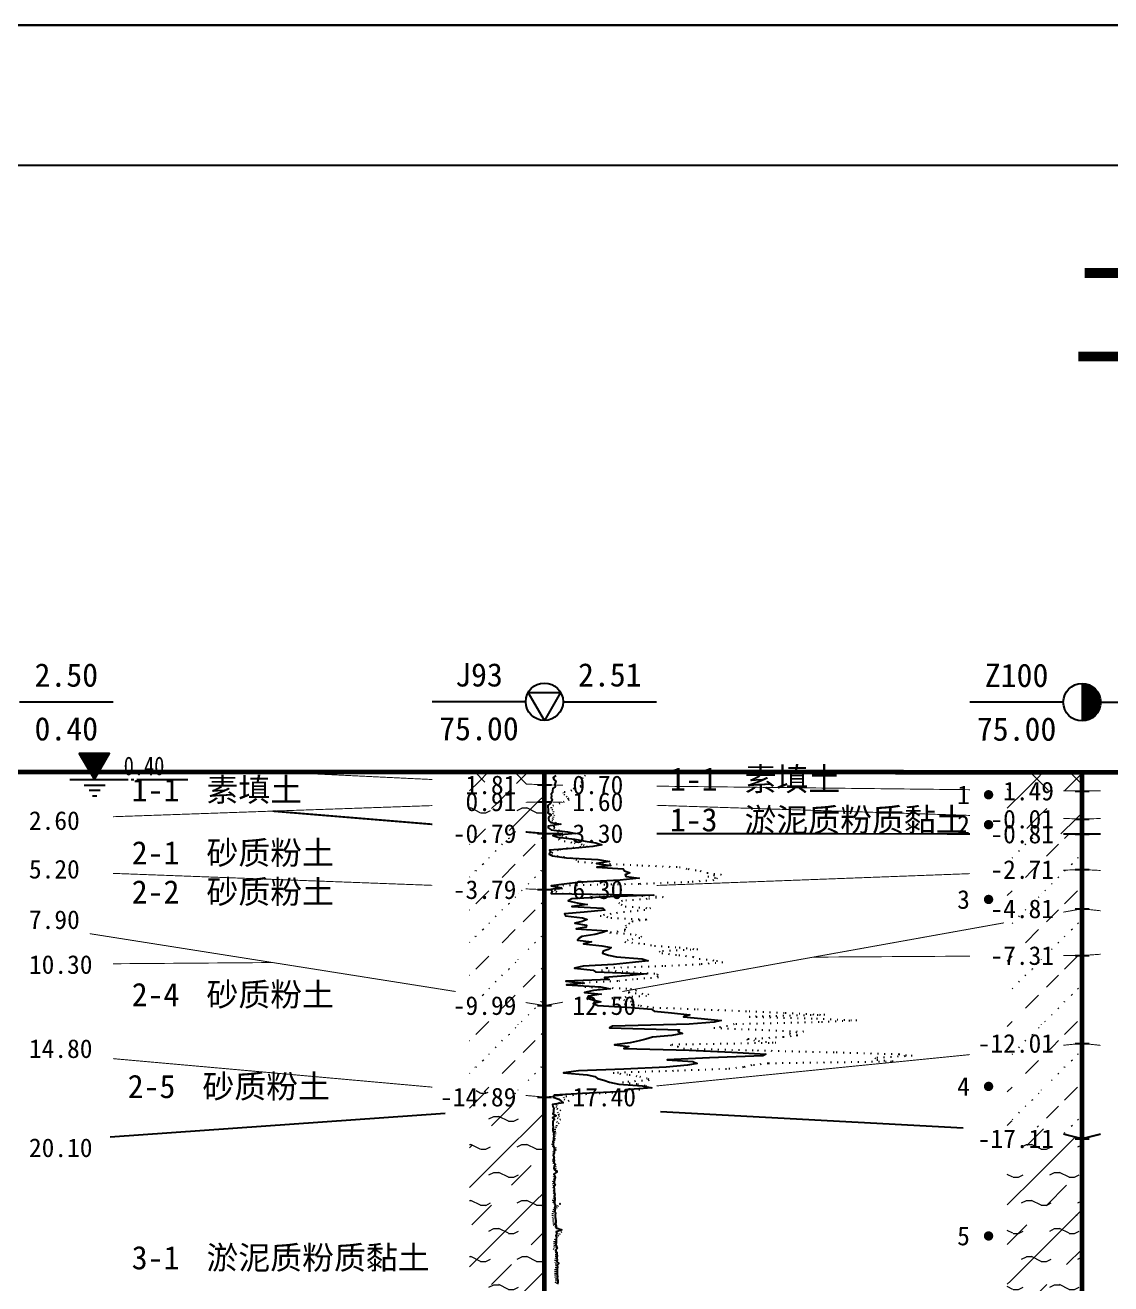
# Model space of a CAD drawing. Extents: x -37 to 3540, y -1485 to 297.
# Drawn here: x 1574.5 to 1690.7, y -728.7 to -594 of the extents above; entities that cross this region are included whole.
import ezdxf
from ezdxf.enums import TextEntityAlignment as Align

# ---------------------------------------------------------------- set-up
doc = ezdxf.new("R2010")
doc.units = 0
doc.linetypes.add('DOT', pattern=[6.35, 0, -6.35])
doc.layers.get('0').update_dxf_attribs({"linetype": 'CONTINUOUS'})
for name, color, linetype in [('CURVE', 200, 'CONTINUOUS'), ('FRAME', 7, 'CONTINUOUS'), ('HOLE', 41, 'CONTINUOUS'), ('SAMPLE', 1, 'CONTINUOUS'), ('STRATUM', 241, 'CONTINUOUS')]:
    doc.layers.add(name, color=color, linetype=linetype)
doc.layers.add('HATCH', color=7, linetype='CONTINUOUS', lineweight=13)
doc.styles.add('ST', font='')
doc.styles.get('ST').set_extended_font_data('SimSun')
pattern_1 = [(45, (1559.7002, -891), (-2.12132, 2.12132), [10, 0]), (135, (1559.7002, -891), (-2.12132, -2.12132), [10, 0])]
pattern_2 = [(45, (1559.7, -891), (-4.24264, 4.24264), [10, 0]), (45, (1560.761, -894.182), (-2.12132, 6.36396), [3, -3])]
pattern_3 = [(45, (1559.7, -891), (-4.24264, 4.24264), [10, 0]), (45, (1560.761, -894.182), (-2.12132, 6.36396), [3, -3]), (26.565, (1560.7743, -891.2536), (5.999823, 5.999812), [0.567, -12.849]), (0, (1560.2073, -891.2536), (0, 6), [0.567, -5.433]), (26.565, (1558.119, -891), (5.999823, 5.999812), [0.567, -12.849]), (0, (1558.626, -890.7464), (0, 6), [0.567, -5.433]), (153.435, (1560.2073, -891.2536), (-5.999818, -5e-06), [1.134, -12.2826]), (26.565, (1563.7743, -888.2536), (5.999823, 5.999812), [0.567, -12.849]), (0, (1563.2073, -888.2536), (0, 6), [0.567, -5.433]), (26.565, (1561.119, -888), (5.999823, 5.999812), [0.567, -12.849]), (0, (1561.626, -887.7464), (0, 6), [0.567, -5.433]), (153.435, (1563.2073, -888.2536), (-5.999818, -5e-06), [1.134, -12.2826])]
pattern_4 = [(45, (1559.7, -891), (-7e-07, 6.99998), [1.97196, -7.92754]), (45, (1562.513, -888.171), (-7e-07, 6.99998), [1.99367, -7.90583]), (45, (1564.7677, -885.918), (-7e-07, 6.99998), [1.8136, -8.08588]), (26.565, (1559.7002, -887.5), (7, 7), [0.0965, -15.55598]), (36.8699, (1560.4002, -886.8), (7, 7), [0.19775, -34.80225]), (315, (1563.2, -884.024), (6.99998, 1e-06), [0.03305, -9.86644]), (26.565, (1563.2002, -891), (7, 7), [0.14475, -15.50773]), (26.565, (1563.9002, -890.3), (7, 7), [0.10528, -15.5472]), (90, (1564.25, -889.95), (-7, -5e-07), [0.02877, -6.97123]), (26.565, (1564.6002, -889.6), (7, 7), [0.091, -31.21394]), (36.8699, (1565.3002, -888.9), (7, 7), [0.1107, -34.8893]), (45, (1566, -888.2), (-2e-07, 6.99998), [0.10911, -9.79038]), (315, (1566.6143, -887.452), (6.99998, 1e-06), [0.03305, -9.86644]), (36.8699, (1561.1002, -886.1), (7, 7), [0.10224, -34.89776]), (53.1301, (1561.8002, -885.4), (14, 21), [0.13438, -34.86562]), (53.1301, (1562.5002, -884.7), (14, 21), [0.12625, -34.87375])]

# ---------------------------------------------------------------- blocks, each defined once
blk = doc.blocks.new('图头_剖面图A3')
at = {"style": 'ST'}
for s, height, p in [('工 程 地 质 剖 面 图', 10, (-15.09, 10.79)), ('比例尺：水平：1∶            垂直：1∶', 4.6, (-11.5, -5.76))]:
    blk.add_text(s, height=height, dxfattribs=at).set_placement(p, align=Align.MIDDLE_CENTER)
for tag, height, p in [('01_剖面号', 10, (64.41, 11.39)), ('03＿纵向比例', 4.6, (50.43, -5.28)), ('02_横向比例', 4.6, (-18.82, -5.99))]:
    blk.add_attdef(tag, text='', height=height, dxfattribs=at).set_placement(p, align=Align.MIDDLE_LEFT)
blk = doc.blocks.new('H_cpt_hole')
for p, q in [((-1.73, 1), (1.73, 1)), ((0, -2), (-1.73, 1)), ((1.73, 1), (0, -2))]:
    blk.add_line(p, q)
blk.add_circle((0, 0), 2)
blk = doc.blocks.new('H_sam_hole')
blk.add_line((0, 2), (0, -2))
at = {"const_width": 2}
blk.add_lwpolyline([(0, -1, 0.414214), (1, 0, 0.414214), (0, 1, 1)], format="xyb", dxfattribs=at)
blk.add_circle((0, 0), 2)
blk = doc.blocks.new('SampleSoilUndisturbed')
at = {"const_width": 0.5}
blk.add_lwpolyline([(-0.25, 0, 1), (0.25, 0, 1)], format="xyb", close=True, dxfattribs=at)
blk = doc.blocks.new('Gwl')
blk.add_lwpolyline([(0, 0, 0, 3.22, 0), (0, 2.79, 3.22, 3.22, 0)], format="xyseb")
blk.add_lwpolyline([(0, 0), (1.61, 2.79), (-1.61, 2.79)], close=True)
for points in [[(-2.63, 0), (3.61, 0)], [(3.93, 0), (4.21, 0)], [(4.53, 0), (4.8, 0)], [(5.09, 0), (9.99, 0)], [(-1.09, -0.61), (1.16, -0.61)], [(-0.54, -1.14), (0.61, -1.14)], [(-0.19, -1.74), (0.26, -1.74)]]:
    blk.add_lwpolyline(points)
at = {"style": 'ST', "width": 0.8}
blk.add_attdef('*GWL', (3.14, 0.45), '', height=2, dxfattribs=at)

msp = doc.modelspace()

# ---------------------------------------------------------------- hatches: boundary and pattern name
at = {"layer": 'HATCH'}
h = msp.add_hatch(dxfattribs=at)
h.set_pattern_fill('STT', color=50, style=0)
h.set_pattern_definition(pattern_1)
h.paths.add_polyline_path([(1630.05, -673.88), (1622.05, -673.88), (1622.05, -674.89), (1630.05, -675.27)])
h.paths.add_polyline_path([(1620.84, -676.76), (1627.53, -676.76), (1627.53, -673.83), (1620.84, -673.83)], flags=9)
h = msp.add_hatch(dxfattribs=at)
h.set_pattern_fill('FZNT', color=32, style=0)
h.set_pattern_definition(pattern_2)
h.paths.add_polyline_path([(1630.05, -675.27), (1622.05, -674.89), (1622.05, -677.35), (1630.05, -677.08)])
h.paths.add_polyline_path([(1620.84, -678.56), (1627.53, -678.56), (1627.53, -675.63), (1620.84, -675.63)], flags=9)
h.paths.add_polyline_path([(1620.84, -676.76), (1627.53, -676.76), (1627.53, -673.83), (1620.84, -673.83)], flags=9)
h = msp.add_hatch(dxfattribs=at)
h.set_pattern_fill('FZNT', color=32, style=0)
h.set_pattern_definition(pattern_2)
h.paths.add_polyline_path([(1687.58, -675.93), (1679.58, -675.84), (1679.58, -678.67), (1687.58, -678.93)])
h.paths.add_polyline_path([(1676.94, -680.42), (1685.07, -680.42), (1685.07, -677.48), (1676.94, -677.48)], flags=9)
h.paths.add_polyline_path([(1678.37, -677.42), (1685.07, -677.42), (1685.07, -674.48), (1678.37, -674.48)], flags=9)
h = msp.add_hatch(dxfattribs=at)
h.set_pattern_fill('STT', color=50, style=0)
h.set_pattern_definition(pattern_1)
h.paths.add_polyline_path([(1687.58, -673.93), (1679.58, -673.92), (1679.58, -675.84), (1687.58, -675.93)])
h.paths.add_polyline_path([(1678.37, -677.42), (1685.07, -677.42), (1685.07, -674.48), (1678.37, -674.48)], flags=9)
h = msp.add_hatch(dxfattribs=at)
h.set_pattern_fill('YNFNT', color=251, style=0)
h.set_pattern_definition(pattern_3)
h.paths.add_polyline_path([(1630.05, -677.08), (1622.05, -677.35), (1622.05, -679.82), (1630.05, -680.48)])
h.paths.add_polyline_path([(1619.41, -681.96), (1627.53, -681.96), (1627.53, -679.03), (1619.41, -679.03)], flags=9)
h.paths.add_polyline_path([(1620.84, -678.56), (1627.53, -678.56), (1627.53, -675.63), (1620.84, -675.63)], flags=9)
h = msp.add_hatch(dxfattribs=at)
h.set_pattern_fill('YNFNT', color=251, style=0)
h.set_pattern_definition(pattern_3)
h.paths.add_polyline_path([(1687.58, -678.93), (1679.58, -678.67), (1679.58, -680.52), (1687.58, -680.53)])
h.paths.add_polyline_path([(1676.94, -682.02), (1685.07, -682.02), (1685.07, -679.08), (1676.94, -679.08)], flags=9)
h.paths.add_polyline_path([(1676.94, -680.42), (1685.07, -680.42), (1685.07, -677.48), (1676.94, -677.48)], flags=9)
h = msp.add_hatch(dxfattribs=at)
h.set_pattern_fill('SZFT', color=52, style=0)
h.set_pattern_definition(pattern_4)
h.paths.add_polyline_path([(1630.05, -680.48), (1622.05, -679.82), (1622.05, -686.17), (1630.05, -686.48)])
h.paths.add_polyline_path([(1619.41, -687.96), (1627.53, -687.96), (1627.53, -685.03), (1619.41, -685.03)], flags=9)
h.paths.add_polyline_path([(1619.41, -681.96), (1627.53, -681.96), (1627.53, -679.03), (1619.41, -679.03)], flags=9)
h = msp.add_hatch(dxfattribs=at)
h.set_pattern_fill('SZFT', color=52, style=0)
h.set_pattern_definition(pattern_4)
h.paths.add_polyline_path([(1687.58, -680.53), (1686.83, -680.53), (1679.58, -680.52), (1679.58, -684.63), (1687.58, -684.33)])
h.paths.add_polyline_path([(1676.95, -685.81), (1685.07, -685.81), (1685.07, -682.9), (1676.95, -682.9)], flags=9)
h.paths.add_polyline_path([(1676.94, -682.02), (1685.07, -682.02), (1685.07, -679.08), (1676.94, -679.08)], flags=9)
h = msp.add_hatch(dxfattribs=at)
h.set_pattern_fill('SZFT', color=52, style=0)
h.set_pattern_definition(pattern_4)
h.paths.add_polyline_path([(1687.58, -684.33), (1679.58, -684.63), (1679.58, -689.97), (1687.58, -688.53)])
h.paths.add_polyline_path([(1676.94, -690.02), (1685.07, -690.02), (1685.07, -687.08), (1676.94, -687.08)], flags=9)
h.paths.add_polyline_path([(1676.95, -685.81), (1685.07, -685.81), (1685.07, -682.9), (1676.95, -682.9)], flags=9)
h = msp.add_hatch(dxfattribs=at)
h.set_pattern_fill('SZFT', color=52, style=0)
h.set_pattern_definition(pattern_4)
h.paths.add_polyline_path([(1630.05, -686.48), (1622.05, -686.17), (1622.05, -697.61), (1630.05, -698.88)])
h.paths.add_polyline_path([(1619.41, -700.36), (1627.53, -700.36), (1627.53, -697.43), (1619.41, -697.43)], flags=9)
h.paths.add_polyline_path([(1619.41, -687.96), (1627.53, -687.96), (1627.53, -685.03), (1619.41, -685.03)], flags=9)
h = msp.add_hatch(dxfattribs=at)
h.set_pattern_fill('SZFT', color=52, style=0)
h.set_pattern_definition(pattern_4)
h.paths.add_polyline_path([(1687.58, -688.53), (1679.58, -689.97), (1679.58, -693.58), (1687.58, -693.53)])
h.paths.add_polyline_path([(1676.94, -695.02), (1685.07, -695.02), (1685.07, -692.08), (1676.94, -692.08)], flags=9)
h.paths.add_polyline_path([(1676.94, -690.02), (1685.07, -690.02), (1685.07, -687.08), (1676.94, -687.08)], flags=9)
h = msp.add_hatch(dxfattribs=at)
h.set_pattern_fill('SZFT', color=52, style=0)
h.set_pattern_definition(pattern_4)
h.paths.add_polyline_path([(1687.58, -693.53), (1679.58, -693.58), (1679.58, -703.73), (1687.58, -702.93)])
h.paths.add_polyline_path([(1675.51, -704.42), (1685.07, -704.42), (1685.07, -701.48), (1675.51, -701.48)], flags=9)
h.paths.add_polyline_path([(1676.94, -695.02), (1685.07, -695.02), (1685.07, -692.08), (1676.94, -692.08)], flags=9)
h = msp.add_hatch(dxfattribs=at)
h.set_pattern_fill('SZFT', color=52, style=0)
h.set_pattern_definition(pattern_4)
h.paths.add_polyline_path([(1630.05, -698.88), (1622.05, -697.61), (1622.05, -707.96), (1630.05, -708.67)])
h.paths.add_polyline_path([(1617.98, -710.16), (1627.53, -710.16), (1627.53, -707.23), (1617.98, -707.23)], flags=9)
h.paths.add_polyline_path([(1619.41, -700.36), (1627.53, -700.36), (1627.53, -697.43), (1619.41, -697.43)], flags=9)
h = msp.add_hatch(dxfattribs=at)
h.set_pattern_fill('SZFT', color=52, style=0)
h.set_pattern_definition(pattern_4)
h.paths.add_polyline_path([(1687.58, -702.93), (1679.58, -703.73), (1679.58, -711.09), (1687.58, -713.13)])
h.paths.add_polyline_path([(1675.52, -714.61), (1685.07, -714.61), (1685.07, -711.7), (1675.52, -711.7)], flags=9)
h.paths.add_polyline_path([(1675.51, -704.42), (1685.07, -704.42), (1685.07, -701.48), (1675.51, -701.48)], flags=9)
h = msp.add_hatch(dxfattribs=at)
h.set_pattern_fill('YNFNT', color=251, style=0)
h.set_pattern_definition(pattern_3)
h.paths.add_polyline_path([(1630.05, -708.67), (1622.05, -707.96), (1622.05, -737.18), (1630.05, -737.67)])
h.paths.add_polyline_path([(1617.98, -739.16), (1627.53, -739.16), (1627.53, -736.23), (1617.98, -736.23)], flags=9)
h.paths.add_polyline_path([(1617.98, -710.16), (1627.53, -710.16), (1627.53, -707.23), (1617.98, -707.23)], flags=9)
h = msp.add_hatch(dxfattribs=at)
h.set_pattern_fill('YNFNT', color=251, style=0)
h.set_pattern_definition(pattern_3)
h.paths.add_polyline_path([(1687.58, -713.13), (1679.58, -711.09), (1679.58, -738.93), (1687.58, -739.13)])
h.paths.add_polyline_path([(1675.51, -740.62), (1685.07, -740.62), (1685.07, -737.68), (1675.51, -737.68)], flags=9)
h.paths.add_polyline_path([(1675.52, -714.61), (1685.07, -714.61), (1685.07, -711.7), (1675.52, -711.7)], flags=9)

# ---------------------------------------------------------------- linework, layer by layer
at = {"layer": 'CURVE', "color": 30, "linetype": 'Continuous'}
msp.add_lwpolyline([(1631.26, -674.28), (1630.99, -674.48), (1631.06, -674.68), (1631.28, -674.88), (1631.19, -675.08), (1631.16, -675.27), (1631.19, -675.48), (1630.97, -675.67), (1630.93, -675.88), (1630.9, -676.08), (1630.77, -676.28), (1630.82, -676.47), (1630.77, -676.67), (1630.93, -676.88), (1630.77, -677.08), (1630.67, -677.28), (1630.42, -677.47), (1630.41, -677.67), (1630.44, -677.88), (1630.46, -678.07), (1630.42, -678.28), (1630.76, -678.47), (1630.51, -678.68), (1630.48, -678.88), (1630.54, -679.07), (1630.73, -679.28), (1631.82, -679.47), (1630.47, -679.68), (1630.45, -679.88), (1630.76, -680.07), (1632.53, -680.28), (1633.41, -680.48), (1630.95, -680.68), (1631.48, -680.88), (1633.27, -681.07), (1634.42, -681.28), (1635.54, -681.47), (1636.21, -681.68), (1635.22, -681.88), (1632.98, -682.07), (1630.61, -682.27), (1630.69, -682.48), (1630.55, -682.68), (1630.91, -682.88), (1632.4, -683.07), (1635.78, -683.27), (1637, -683.48), (1635.62, -683.68), (1637.16, -683.88), (1635.67, -684.07), (1638.47, -684.27), (1638.63, -684.48), (1639.2, -684.68), (1638.71, -684.88), (1638.8, -685.07), (1640.19, -685.27), (1638.16, -685.48), (1633.91, -685.68), (1632.17, -685.88), (1630.77, -686.07), (1631.89, -686.27), (1630.73, -686.48), (1630.91, -686.68), (1630.79, -686.88), (1641.75, -687.07), (1636.17, -687.27), (1632.99, -687.48), (1632.58, -687.68), (1633.55, -687.88), (1634.61, -688.07), (1632.98, -688.27), (1636.31, -688.48), (1636.5, -688.68), (1634.29, -688.88), (1632.2, -689.07), (1632.32, -689.27), (1634.14, -689.48), (1634.64, -689.68), (1634.09, -689.88), (1633.29, -690.08), (1634.57, -690.27), (1634.51, -690.48), (1633.46, -690.67), (1636.78, -690.88), (1636.27, -691.08), (1635.45, -691.27), (1634.04, -691.48), (1633.76, -691.67), (1633.61, -691.88), (1635.08, -692.08), (1634.22, -692.27), (1636.2, -692.48), (1637.19, -692.67), (1636.86, -692.88), (1636.34, -693.08), (1636.27, -693.27), (1636.91, -693.48), (1637.75, -693.67), (1640.51, -693.88), (1641.17, -694.08), (1639.48, -694.27), (1637.45, -694.48), (1634.19, -694.67), (1633.27, -694.88), (1635.26, -695.08), (1635.52, -695.27), (1641, -695.48), (1639.18, -695.67), (1636.47, -695.88), (1636.98, -696.08), (1632.36, -696.27), (1634.29, -696.48), (1632.41, -696.67), (1636.05, -696.88), (1637.08, -697.08), (1635.29, -697.27), (1634.33, -697.48), (1636.14, -697.67), (1634.74, -697.88), (1634.61, -698.08), (1635.25, -698.27), (1636.08, -698.48), (1635.26, -698.67), (1635.76, -698.88), (1639.35, -699.08), (1641.51, -699.27), (1641.79, -699.48), (1643.66, -699.67), (1645.62, -699.88), (1644.92, -700.08), (1646.84, -700.27), (1648.95, -700.48), (1648.23, -700.67), (1645.54, -700.88), (1637.35, -701.08), (1637.02, -701.27), (1644.52, -701.48), (1644.36, -701.67), (1644.83, -701.88), (1643.68, -702.08), (1641.62, -702.27), (1640.89, -702.48), (1640.2, -702.67), (1639.22, -702.88), (1637.56, -703.08), (1639.07, -703.27), (1638.55, -703.48), (1645.53, -703.67), (1650.1, -703.88), (1653.74, -704.08), (1653.42, -704.27), (1647.72, -704.48), (1643.18, -704.67), (1645.92, -704.88), (1646.41, -705.08), (1645.35, -705.27), (1643.08, -705.48), (1638.56, -705.67), (1633.69, -705.88), (1632.11, -706.08), (1634.64, -706.28), (1635.44, -706.47), (1635.75, -706.67), (1636.42, -706.88), (1637, -707.08), (1638.03, -707.28), (1640.53, -707.47), (1641.53, -707.67), (1638.74, -707.88), (1638.63, -708.08), (1634.14, -708.28), (1631.09, -708.47), (1630.99, -708.67), (1631.61, -708.88), (1631.82, -709.08), (1632.06, -709.28), (1630.9, -709.47), (1630.97, -709.67), (1631.06, -709.88), (1631.02, -710.08), (1631.02, -710.28), (1630.96, -710.47), (1631.31, -710.67), (1630.92, -710.88), (1631.12, -711.08), (1630.97, -711.28), (1630.95, -711.47), (1630.95, -711.67), (1630.99, -711.88), (1630.96, -712.08), (1630.96, -712.28), (1631.05, -712.47), (1631.01, -712.67), (1631.07, -712.88), (1631.02, -713.08), (1631.01, -713.28), (1630.95, -713.47), (1631, -713.67), (1630.98, -713.88), (1631.08, -714.08), (1631.11, -714.28), (1631.09, -714.47), (1631.08, -714.67), (1630.99, -714.88), (1631.05, -715.08), (1631.06, -715.28), (1631.09, -715.47), (1631.05, -715.67), (1631.25, -715.88), (1631.1, -716.08), (1631.07, -716.28), (1631.13, -716.47), (1631.4, -716.67), (1631.11, -716.88), (1631.13, -717.08), (1631.2, -717.28), (1631.15, -717.47), (1631.11, -717.67), (1631.11, -717.88), (1631.22, -718.08), (1631.07, -718.28), (1631.09, -718.47), (1631.1, -718.67), (1631.11, -718.88), (1631.17, -719.08), (1631.1, -719.28), (1631.15, -719.47), (1631.15, -719.67), (1631.14, -719.88), (1631.14, -720.08), (1631.23, -720.28), (1631.14, -720.47), (1631.22, -720.67), (1631.12, -720.88), (1631.23, -721.08), (1631.19, -721.28), (1631.2, -721.47), (1631.25, -721.67), (1631.28, -721.88), (1631.27, -722.08), (1631.24, -722.28), (1631.31, -722.47), (1631.32, -722.67), (1631.9, -722.88), (1631.31, -723.08), (1631.38, -723.28), (1631.28, -723.47), (1631.36, -723.67), (1631.3, -723.88), (1631.31, -724.08), (1631.31, -724.28), (1631.29, -724.47), (1631.34, -724.67), (1631.4, -724.88), (1631.24, -725.08), (1631.38, -725.28), (1631.38, -725.47), (1631.41, -725.67), (1631.37, -725.88), (1631.4, -726.08), (1631.39, -726.28), (1631.59, -726.47), (1631.43, -726.67), (1631.44, -726.88), (1631.4, -727.08), (1631.41, -727.28), (1631.41, -727.47), (1631.42, -727.67), (1631.46, -727.88), (1631.43, -728.08), (1631.48, -728.28), (1631.47, -728.47), (1631.41, -728.67)], dxfattribs=at)
at = {"layer": 'CURVE', "color": 100, "linetype": 'DOT', "ltscale": 0.1}
msp.add_lwpolyline([(1634.41, -674.28), (1634.13, -674.48), (1634.05, -674.68), (1634, -674.88), (1634.09, -675.08), (1633.93, -675.27), (1633.99, -675.48), (1633.19, -675.67), (1632.99, -675.88), (1632.07, -676.08), (1632.12, -676.28), (1632.38, -676.47), (1632.55, -676.67), (1632.69, -676.88), (1632.17, -677.08), (1631.71, -677.28), (1631.04, -677.47), (1630.76, -677.67), (1630.83, -677.88), (1631.04, -678.07), (1630.91, -678.28), (1631.11, -678.47), (1630.99, -678.68), (1630.96, -678.88), (1630.84, -679.07), (1631.3, -679.28), (1631.19, -679.47), (1631.06, -679.68), (1631.06, -679.88), (1631.61, -680.07), (1631.55, -680.28), (1630.99, -680.48), (1631.92, -680.68), (1632.45, -680.88), (1631.55, -681.07), (1632.16, -681.28), (1633.26, -681.47), (1634.22, -681.68), (1634.68, -681.88), (1632.51, -682.07), (1631.51, -682.27), (1630.91, -682.48), (1630.8, -682.68), (1631.38, -682.88), (1632.86, -683.07), (1633.41, -683.27), (1633.62, -683.48), (1636.28, -683.68), (1640.47, -683.88), (1644.49, -684.07), (1645.45, -684.27), (1646.73, -684.48), (1647.47, -684.68), (1648.98, -684.88), (1647.54, -685.07), (1648.54, -685.27), (1648.17, -685.48), (1645.5, -685.68), (1640.19, -685.88), (1631.42, -686.07), (1631.73, -686.27), (1631.18, -686.48), (1631.27, -686.68), (1631.97, -686.88), (1639.01, -687.07), (1642.77, -687.27), (1641.05, -687.48), (1638.4, -687.68), (1638.02, -687.88), (1638.28, -688.07), (1638.7, -688.27), (1641.42, -688.48), (1640.8, -688.68), (1638.61, -688.88), (1637.2, -689.07), (1636.01, -689.27), (1637.15, -689.48), (1641.01, -689.68), (1639.51, -689.88), (1639.14, -690.08), (1638.72, -690.27), (1638.83, -690.48), (1638.65, -690.67), (1638.68, -690.88), (1637.04, -691.08), (1639.79, -691.27), (1640.45, -691.48), (1640.25, -691.67), (1639.02, -691.88), (1638.66, -692.08), (1640.69, -692.27), (1641.83, -692.48), (1644.48, -692.67), (1646.47, -692.88), (1642.32, -693.08), (1642.61, -693.27), (1644.43, -693.48), (1645.96, -693.67), (1646.62, -693.88), (1648.47, -694.08), (1649.14, -694.27), (1646.71, -694.48), (1642.72, -694.67), (1636.72, -694.88), (1636.16, -695.08), (1638.84, -695.27), (1642.14, -695.48), (1642.09, -695.67), (1642.25, -695.88), (1639.56, -696.08), (1637.9, -696.27), (1633.82, -696.48), (1634.1, -696.67), (1634.37, -696.88), (1639.27, -697.08), (1639.89, -697.27), (1639.03, -697.48), (1641.2, -697.67), (1640.99, -697.88), (1637.28, -698.08), (1638.54, -698.27), (1639.55, -698.48), (1638.61, -698.67), (1640.33, -698.88), (1641.66, -699.08), (1646.42, -699.27), (1651.95, -699.48), (1655.83, -699.67), (1660.07, -699.88), (1651.98, -700.08), (1659.16, -700.27), (1663.47, -700.48), (1659.45, -700.67), (1650.37, -700.88), (1649.62, -701.08), (1648.19, -701.27), (1653.34, -701.48), (1657.79, -701.67), (1656.29, -701.88), (1657.18, -702.08), (1655.63, -702.27), (1651.72, -702.48), (1652.97, -702.67), (1654.83, -702.88), (1643.56, -703.08), (1644.31, -703.27), (1644.95, -703.48), (1652.86, -703.67), (1661.28, -703.88), (1667.97, -704.08), (1669.39, -704.27), (1665.41, -704.48), (1665.64, -704.67), (1667.37, -704.88), (1653.98, -705.08), (1652.25, -705.27), (1651.35, -705.48), (1649.54, -705.67), (1643.86, -705.88), (1637.4, -706.08), (1639.13, -706.28), (1640.25, -706.47), (1641.12, -706.67), (1641.27, -706.88), (1638.4, -707.08), (1640.02, -707.28), (1640.97, -707.47), (1640.82, -707.67), (1640.26, -707.88), (1639.58, -708.08), (1636.01, -708.28), (1633.16, -708.47), (1632.09, -708.67), (1632.15, -708.88), (1632.7, -709.08), (1631.7, -709.28), (1631.35, -709.47), (1631.29, -709.67), (1631.39, -709.88), (1631.78, -710.08), (1631.46, -710.28), (1631.55, -710.47), (1631.64, -710.67), (1631.45, -710.88), (1631.79, -711.08), (1631.35, -711.28), (1631.61, -711.47), (1631.36, -711.67), (1631.31, -711.88), (1631.17, -712.08), (1631.15, -712.28), (1631.19, -712.47), (1631.21, -712.67), (1631.09, -712.88), (1631.17, -713.08), (1631.06, -713.28), (1631.1, -713.47), (1630.87, -713.67), (1630.92, -713.88), (1631.19, -714.08), (1631.3, -714.28), (1631, -714.47), (1631.02, -714.67), (1631, -714.88), (1631.11, -715.08), (1630.99, -715.28), (1630.96, -715.47), (1630.96, -715.67), (1631.11, -715.88), (1631.23, -716.08), (1631.21, -716.28), (1631.34, -716.47), (1631.3, -716.67), (1631.06, -716.88), (1631.03, -717.08), (1631.11, -717.28), (1631.13, -717.47), (1631, -717.67), (1630.93, -717.88), (1631.03, -718.08), (1630.99, -718.28), (1631.09, -718.47), (1631.07, -718.67), (1631, -718.88), (1631.15, -719.08), (1631.11, -719.28), (1631.06, -719.47), (1630.96, -719.67), (1630.95, -719.88), (1631.76, -720.08), (1631.49, -720.28), (1631.42, -720.47), (1631.06, -720.67), (1630.99, -720.88), (1630.92, -721.08), (1630.9, -721.28), (1630.91, -721.47), (1630.99, -721.67), (1630.98, -721.88), (1631.01, -722.08), (1631.02, -722.28), (1631.17, -722.47), (1631.3, -722.67), (1631.67, -722.88), (1631.88, -723.08), (1631.67, -723.28), (1631.55, -723.47), (1631.39, -723.67), (1631.22, -723.88), (1631.11, -724.08), (1631.11, -724.28), (1631.13, -724.47), (1631.14, -724.67), (1630.99, -724.88), (1631.26, -725.08), (1631.26, -725.28), (1631.27, -725.47), (1631.28, -725.67), (1631.26, -725.88), (1631.22, -726.08), (1631.19, -726.28), (1631.26, -726.47), (1631.3, -726.67), (1631.29, -726.88), (1631.22, -727.08), (1631.19, -727.28), (1631.19, -727.47), (1631.21, -727.67), (1631.21, -727.88), (1631.26, -728.08), (1631.29, -728.28), (1631.26, -728.47), (1631.23, -728.67)], dxfattribs=at)
at = {"layer": 'FRAME', "color": 245, "linetype": 'Continuous'}
for p, q in [((2144.66, -594), (1414.49, -594)), ((1463.01, -594), (2203.2, -594))]:
    msp.add_line(p, q, dxfattribs=at)
at = {"layer": 'FRAME', "linetype": 'Continuous'}
msp.add_line((2124.66, -609), (1434.49, -609), dxfattribs=at)
at = {"layer": 'HOLE', "linetype": 'Continuous'}
for points in [[(1573.89, -666.39), (1583.89, -666.39)], [(1628.05, -666.38), (1618.05, -666.38)], [(1632.05, -666.38), (1642.05, -666.38)], [(1685.58, -666.43), (1675.58, -666.43)], [(1689.58, -666.43), (1699.58, -666.43)], [(1629.3, -675.27), (1630.8, -675.27)], [(1686.83, -675.93), (1688.33, -675.93)], [(1629.3, -677.08), (1630.8, -677.08)], [(1686.83, -678.93), (1688.33, -678.93)], [(1629.3, -680.48), (1630.8, -680.48)], [(1686.83, -680.53), (1688.33, -680.53)], [(1686.83, -684.33), (1688.33, -684.33)], [(1629.3, -686.48), (1630.8, -686.48)], [(1686.83, -688.53), (1688.33, -688.53)], [(1686.83, -693.53), (1688.33, -693.53)], [(1629.3, -698.88), (1630.8, -698.88)], [(1686.83, -702.93), (1688.33, -702.93)], [(1629.3, -708.67), (1630.8, -708.67)], [(1686.83, -713.13), (1688.33, -713.13)]]:
    msp.add_lwpolyline(points, dxfattribs=at)
at = {"layer": 'HOLE', "linetype": 'Continuous', "const_width": 0.5}
for points in [[(1630.05, -673.88), (1630.05, -822.58)], [(1687.58, -673.93), (1687.58, -823.93)]]:
    msp.add_lwpolyline(points, dxfattribs=at)
at = {"layer": 'STRATUM', "linetype": 'Continuous'}
for points, const_width in [([(1464.94, -673.73), (1484.94, -673.73), (1514.13, -673.78), (1571.89, -673.89), (1630.05, -673.88), (1687.58, -673.93), (1745.17, -674.15), (1796.91, -674.1)], 0.5), ([(1600.97, -673.88), (1615.51, -674.58), (1618.05, -674.7)], 0.1), ([(1628.05, -675.18), (1630.05, -675.27), (1632.05, -675.3)], 0.1), ([(1642.05, -675.41), (1658.82, -675.6), (1675.58, -675.79)], 0.1), ([(1685.58, -675.9), (1687.58, -675.93), (1689.58, -675.91)], 0.1), ([(1628.05, -677.14), (1630.05, -677.08), (1632.05, -677.14)], 0.1), ([(1583.89, -678.68), (1600.97, -678.08), (1618.05, -677.49)], 0.1), ([(1600.97, -678.08), (1615.51, -679.28), (1618.05, -679.49)], 0.2), ([(1642.05, -677.46), (1658.82, -678), (1675.58, -678.54)], 0.1), ([(1685.58, -678.86), (1687.58, -678.93), (1689.58, -678.87)], 0.1), ([(1628.05, -680.31), (1630.05, -680.48), (1632.05, -680.48)], 0.2), ([(1642.05, -680.49), (1658.82, -680.5), (1675.58, -680.52)], 0.2), ([(1685.58, -680.53), (1687.58, -680.53), (1689.58, -680.53)], 0.2), ([(1583.89, -684.74), (1600.97, -685.38), (1618.05, -686.02)], 0.1), ([(1642.05, -686.03), (1658.82, -685.4), (1675.58, -684.77)], 0.1), ([(1685.58, -684.4), (1687.58, -684.33), (1689.58, -684.43)], 0.1), ([(1628.05, -686.4), (1630.05, -686.48), (1632.05, -686.4)], 0.1), ([(1685.58, -688.89), (1687.58, -688.53), (1689.58, -688.74)], 0.1), ([(1638.39, -697.38), (1658.82, -693.7), (1679.24, -690.03)], 0.1), ([(1581.39, -691.19), (1600.97, -694.28), (1620.55, -697.38)], 0.1), ([(1685.58, -693.54), (1687.58, -693.53), (1689.58, -693.39)], 0.1), ([(1583.89, -694.41), (1586.43, -694.39), (1600.97, -694.28)], 0.1), ([(1658.82, -693.7), (1673.2, -693.61), (1675.58, -693.6)], 0.1), ([(1628.05, -698.56), (1630.05, -698.88), (1632.05, -698.52)], 0.1), ([(1642.05, -707.48), (1658.82, -705.8), (1675.58, -704.13)], 0.1), ([(1685.58, -703.13), (1687.58, -702.93), (1689.58, -703.14)], 0.1), ([(1583.89, -704.56), (1600.97, -706.08), (1618.05, -707.61)], 0.1), ([(1628.05, -708.5), (1630.05, -708.67), (1632.05, -708.48)], 0.1), ([(1685.58, -712.62), (1687.58, -713.13), (1689.58, -712.63)], 0.2)]:
    msp.add_lwpolyline(points, dxfattribs=dict(at, const_width=const_width))
at = {"layer": 'STRATUM'}
for points in [[(1583.6, -712.91), (1619.42, -710.38)], [(1674.85, -712), (1642.49, -710.24)]]:
    msp.add_lwpolyline(points, dxfattribs=at)

# ---------------------------------------------------------------- block references
at = {"layer": 'CURVE'}
msp.add_blockref('Gwl', (1581.89, -674.69), dxfattribs=at).add_auto_attribs({'*GWL': '0.40'})
at = {"layer": 'FRAME'}
msp.add_blockref('图头_剖面图A3', (1769.7, -635.7), dxfattribs=at).add_auto_attribs({'01_剖面号': "21--21'", '02_横向比例': '500', '03＿纵向比例': '500'})
at = {"layer": 'HOLE'}
for name, p in [('H_cpt_hole', (1630.05, -666.38)), ('H_sam_hole', (1687.58, -666.43))]:
    msp.add_blockref(name, p, dxfattribs=at)
at = {"layer": 'SAMPLE'}
for p in [(1677.58, -676.33), (1677.58, -679.53), (1677.58, -687.53), (1677.58, -707.53), (1677.58, -723.53)]:
    msp.add_blockref('SampleSoilUndisturbed', p, dxfattribs=at)

# ---------------------------------------------------------------- texts
at = {"layer": 'HOLE', "style": 'ST'}
for s, p in [('2.50', (1578.89, -663.52)), ('J93', (1623.05, -663.5)), ('2.51', (1637.05, -663.5)), ('Z100', (1680.58, -663.55)), ('0.40', (1578.89, -669.27)), ('75.00', (1623.05, -669.25)), ('75.00', (1680.58, -669.3))]:
    msp.add_text(s, height=2.5, dxfattribs=at).set_placement(p, align=Align.MIDDLE_CENTER)
for s, p in [('1.81', (1627.05, -675.27)), ('1.49', (1684.58, -675.93)), ('0.91', (1627.05, -677.08)), ('-0.01', (1684.58, -678.93)), ('-0.79', (1627.05, -680.48)), ('-0.81', (1684.58, -680.53)), ('-2.71', (1684.58, -684.33)), ('-3.79', (1627.05, -686.48)), ('-4.81', (1684.58, -688.53)), ('-7.31', (1684.58, -693.53)), ('-9.99', (1627.05, -698.88)), ('-12.01', (1684.58, -702.93)), ('-14.89', (1627.05, -708.67)), ('-17.11', (1684.58, -713.13))]:
    msp.add_text(s, height=2, dxfattribs=at).set_placement(p, align=Align.MIDDLE_RIGHT)
for s, p in [('0.70', (1633.05, -675.27)), ('1.60', (1633.05, -677.08)), ('2.60', (1574.89, -679.09)), ('3.30', (1633.05, -680.48)), ('5.20', (1574.89, -684.29)), ('6.30', (1633.05, -686.48)), ('7.90', (1574.89, -689.69)), ('10.30', (1574.89, -694.49)), ('12.50', (1633.05, -698.88)), ('14.80', (1574.89, -703.49)), ('17.40', (1633.05, -708.67)), ('20.10', (1574.89, -714.09))]:
    msp.add_text(s, height=2, dxfattribs=at).set_placement(p, align=Align.MIDDLE_LEFT)
at = {"layer": 'SAMPLE', "style": 'ST'}
for s, p in [('1', (1675.58, -676.33)), ('2', (1675.58, -679.53)), ('3', (1675.58, -687.53)), ('4', (1675.58, -707.53)), ('5', (1675.58, -723.53))]:
    msp.add_text(s, height=2, dxfattribs=at).set_placement(p, align=Align.MIDDLE_RIGHT)
at = {"layer": 'STRATUM', "style": 'ST'}
for s, p in [('素填土', (1651.47, -674.65)), ('素填土', (1593.89, -675.79)), ('1-1', (1643.47, -674.65)), ('1-1', (1585.89, -675.79)), ('1-3', (1643.47, -679)), ('淤泥质粉质黏土', (1651.47, -679)), ('2-1', (1585.89, -682.54)), ('砂质粉土', (1593.89, -682.54)), ('砂质粉土', (1593.89, -686.72)), ('2-2', (1585.89, -686.72)), ('砂质粉土', (1593.89, -697.7)), ('2-4', (1585.89, -697.7)), ('2-5', (1585.46, -707.53)), ('砂质粉土', (1593.46, -707.53)), ('淤泥质粉质黏土', (1593.89, -725.85)), ('3-1', (1585.89, -725.85))]:
    msp.add_text(s, height=2.5, dxfattribs=at).set_placement(p, align=Align.MIDDLE_LEFT)

doc.saveas('drawing.dxf')
